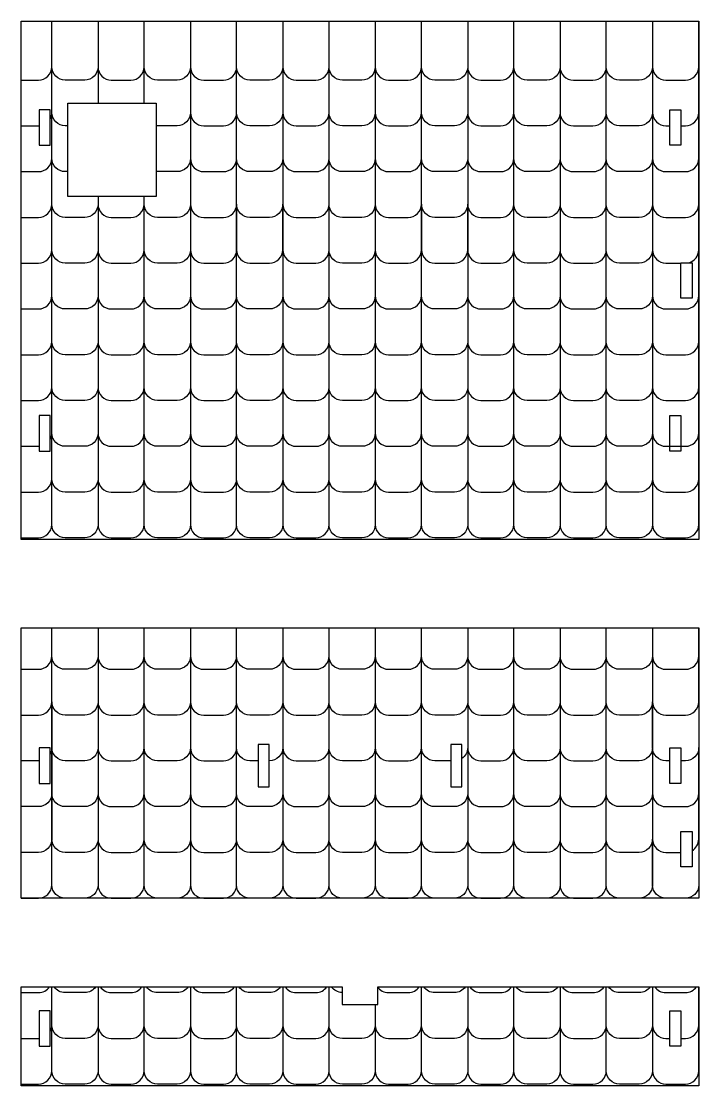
# Model space of a CAD drawing. Extents: x 18 to 211, y 1948 to 2111.
# Drawn here: x 180.62 to 211.22, y 2062.5 to 2110.62 of the extents above; entities that cross this region are included whole.
import ezdxf

# ---------------------------------------------------------------- set-up
doc = ezdxf.new("R2010")
doc.units = 0
doc.header["$MEASUREMENT"] = 0
doc.layers.add('LAYER1', color=18, linetype='CONTINUOUS')

msp = doc.modelspace()

# ---------------------------------------------------------------- linework, layer by layer
at = {"layer": 'LAYER1'}
for points in [[(180.619, 2107.966), (181.397, 2107.966, 0.414214), (181.997, 2108.566), (181.997, 2110.623)], [(184.084, 2110.623), (184.084, 2108.566, -0.414214), (183.484, 2107.966), (182.597, 2107.966, -0.414214), (181.997, 2108.566), (181.997, 2110.623)], [(184.084, 2110.623), (184.084, 2108.566, 0.414214), (184.684, 2107.966), (185.571, 2107.966, 0.414214), (186.171, 2108.566), (186.171, 2110.623)], [(188.259, 2110.623), (188.259, 2108.566, -0.414214), (187.659, 2107.966), (186.771, 2107.966, -0.414214), (186.171, 2108.566), (186.171, 2110.623)], [(188.259, 2110.623), (188.259, 2108.566, 0.414214), (188.859, 2107.966), (189.746, 2107.966, 0.414214), (190.346, 2108.566), (190.346, 2110.623)], [(192.433, 2110.623), (192.433, 2108.566, -0.414214), (191.833, 2107.966), (190.946, 2107.966, -0.414214), (190.346, 2108.566), (190.346, 2110.623)], [(192.433, 2110.623), (192.433, 2108.566, 0.414214), (193.033, 2107.966), (193.921, 2107.966, 0.414214), (194.521, 2108.566), (194.521, 2110.623)], [(196.608, 2110.623), (196.608, 2108.566, -0.414214), (196.008, 2107.966), (195.121, 2107.966, -0.414214), (194.521, 2108.566), (194.521, 2110.623)], [(196.608, 2110.623), (196.608, 2108.566, 0.414214), (197.208, 2107.966), (198.095, 2107.966, 0.414214), (198.695, 2108.566), (198.695, 2110.623)], [(200.783, 2110.623), (200.783, 2108.566, -0.414214), (200.183, 2107.966), (199.295, 2107.966, -0.414214), (198.695, 2108.566), (198.695, 2110.623)], [(200.783, 2110.623), (200.783, 2108.566, 0.414214), (201.383, 2107.966), (202.27, 2107.966, 0.414214), (202.87, 2108.566), (202.87, 2110.623)], [(204.957, 2110.623), (204.957, 2108.566, -0.414214), (204.357, 2107.966), (203.47, 2107.966, -0.414214), (202.87, 2108.566), (202.87, 2110.623)], [(204.957, 2110.623), (204.957, 2108.566, 0.414214), (205.557, 2107.966), (206.444, 2107.966, 0.414214), (207.044, 2108.566), (207.044, 2110.623)], [(209.132, 2110.623), (209.132, 2108.566, -0.414214), (208.532, 2107.966), (207.644, 2107.966, -0.414214), (207.044, 2108.566), (207.044, 2110.623)], [(209.132, 2110.623), (209.132, 2108.566, 0.414214), (209.732, 2107.966), (210.619, 2107.966, 0.414214), (211.219, 2108.566), (211.219, 2110.623)], [(181.919, 2106.2, 0.129526), (181.997, 2106.496), (181.997, 2108.566)], [(182.719, 2105.896), (182.597, 2105.896, -0.414214), (181.997, 2106.496), (181.997, 2108.566)], [(188.259, 2108.566), (188.259, 2106.496, -0.414214), (187.659, 2105.896), (186.771, 2105.896, -0.027222), (186.706, 2105.899)], [(188.259, 2108.566), (188.259, 2106.496, 0.414214), (188.859, 2105.896), (189.746, 2105.896, 0.414214), (190.346, 2106.496), (190.346, 2108.566)], [(192.433, 2108.566), (192.433, 2106.496, -0.414214), (191.833, 2105.896), (190.946, 2105.896, -0.414214), (190.346, 2106.496), (190.346, 2108.566)], [(192.433, 2108.566), (192.433, 2106.496, 0.414214), (193.033, 2105.896), (193.921, 2105.896, 0.414214), (194.521, 2106.496), (194.521, 2108.566)], [(196.608, 2108.566), (196.608, 2106.496, -0.414214), (196.008, 2105.896), (195.121, 2105.896, -0.414214), (194.521, 2106.496), (194.521, 2108.566)], [(196.608, 2108.566), (196.608, 2106.496, 0.414214), (197.208, 2105.896), (198.095, 2105.896, 0.414214), (198.695, 2106.496), (198.695, 2108.566)], [(200.783, 2108.566), (200.783, 2106.496, -0.414214), (200.183, 2105.896), (199.295, 2105.896, -0.414214), (198.695, 2106.496), (198.695, 2108.566)], [(200.783, 2108.566), (200.783, 2106.496, 0.414214), (201.383, 2105.896), (202.27, 2105.896, 0.414214), (202.87, 2106.496), (202.87, 2108.566)], [(204.957, 2108.566), (204.957, 2106.496, -0.414214), (204.357, 2105.896), (203.47, 2105.896, -0.414214), (202.87, 2106.496), (202.87, 2108.566)], [(204.957, 2108.566), (204.957, 2106.496, 0.414214), (205.557, 2105.896), (206.444, 2105.896, 0.414214), (207.044, 2106.496), (207.044, 2108.566)], [(209.132, 2108.566), (209.132, 2106.496, -0.414214), (208.532, 2105.896), (207.644, 2105.896, -0.414214), (207.044, 2106.496), (207.044, 2108.566)], [(209.132, 2108.566), (209.132, 2106.496, 0.414214), (209.732, 2105.896), (209.919, 2105.896)], [(210.419, 2105.896), (210.619, 2105.896, 0.414214), (211.219, 2106.496), (211.219, 2108.566)], [(180.619, 2103.826), (181.397, 2103.826, 0.414214), (181.997, 2104.426), (181.997, 2106.496)], [(182.719, 2103.826), (182.597, 2103.826, -0.414214), (181.997, 2104.426), (181.997, 2106.496)], [(188.259, 2106.496), (188.259, 2104.426, -0.414214), (187.659, 2103.826), (186.771, 2103.826, -0.027222), (186.706, 2103.829)], [(188.259, 2106.496), (188.259, 2104.426, 0.414214), (188.859, 2103.826), (189.746, 2103.826, 0.414214), (190.346, 2104.426), (190.346, 2106.496)], [(192.433, 2106.496), (192.433, 2104.426, -0.414214), (191.833, 2103.826), (190.946, 2103.826, -0.414214), (190.346, 2104.426), (190.346, 2106.496)], [(192.433, 2106.496), (192.433, 2104.426, 0.414214), (193.033, 2103.826), (193.921, 2103.826, 0.414214), (194.521, 2104.426), (194.521, 2106.496)], [(196.608, 2106.496), (196.608, 2104.426, -0.414214), (196.008, 2103.826), (195.121, 2103.826, -0.414214), (194.521, 2104.426), (194.521, 2106.496)], [(196.608, 2106.496), (196.608, 2104.426, 0.414214), (197.208, 2103.826), (198.095, 2103.826, 0.414214), (198.695, 2104.426), (198.695, 2106.496)], [(200.783, 2106.496), (200.783, 2104.426, -0.414214), (200.183, 2103.826), (199.295, 2103.826, -0.414214), (198.695, 2104.426), (198.695, 2106.496)], [(200.783, 2106.496), (200.783, 2104.426, 0.414214), (201.383, 2103.826), (202.27, 2103.826, 0.414214), (202.87, 2104.426), (202.87, 2106.496)], [(204.957, 2106.496), (204.957, 2104.426, -0.414214), (204.357, 2103.826), (203.47, 2103.826, -0.414214), (202.87, 2104.426), (202.87, 2106.496)], [(204.957, 2106.496), (204.957, 2104.426, 0.414214), (205.557, 2103.826), (206.444, 2103.826, 0.414214), (207.044, 2104.426), (207.044, 2106.496)], [(209.132, 2106.496), (209.132, 2104.426, -0.414214), (208.532, 2103.826), (207.644, 2103.826, -0.414214), (207.044, 2104.426), (207.044, 2106.496)], [(209.132, 2106.496), (209.132, 2104.426, 0.414214), (209.732, 2103.826), (210.619, 2103.826, 0.414214), (211.219, 2104.426), (211.219, 2106.496)], [(180.619, 2105.896), (181.397, 2105.896, 0.009213), (181.419, 2105.896)], [(180.619, 2101.756), (181.397, 2101.756, 0.414214), (181.997, 2102.356), (181.997, 2104.426)], [(184.084, 2102.706), (184.084, 2102.356, -0.414214), (183.484, 2101.756), (182.597, 2101.756, -0.414214), (181.997, 2102.356), (181.997, 2104.426)], [(188.259, 2104.426), (188.259, 2102.356, -0.414214), (187.659, 2101.756), (186.771, 2101.756, -0.414214), (186.171, 2102.356), (186.171, 2102.706)], [(188.259, 2104.426), (188.259, 2102.356, 0.414214), (188.859, 2101.756), (189.746, 2101.756, 0.414214), (190.346, 2102.356), (190.346, 2104.426)], [(192.433, 2104.426), (192.433, 2102.356, -0.414214), (191.833, 2101.756), (190.946, 2101.756, -0.414214), (190.346, 2102.356), (190.346, 2104.426)], [(192.433, 2104.426), (192.433, 2102.356, 0.414214), (193.033, 2101.756), (193.921, 2101.756, 0.414214), (194.521, 2102.356), (194.521, 2104.426)], [(196.608, 2104.426), (196.608, 2102.356, -0.414214), (196.008, 2101.756), (195.121, 2101.756, -0.414214), (194.521, 2102.356), (194.521, 2104.426)], [(196.608, 2104.426), (196.608, 2102.356, 0.414214), (197.208, 2101.756), (198.095, 2101.756, 0.414214), (198.695, 2102.356), (198.695, 2104.426)], [(200.783, 2104.426), (200.783, 2102.356, -0.414214), (200.183, 2101.756), (199.295, 2101.756, -0.414214), (198.695, 2102.356), (198.695, 2104.426)], [(200.783, 2104.426), (200.783, 2102.356, 0.414214), (201.383, 2101.756), (202.27, 2101.756, 0.414214), (202.87, 2102.356), (202.87, 2104.426)], [(204.957, 2104.426), (204.957, 2102.356, -0.414214), (204.357, 2101.756), (203.47, 2101.756, -0.414214), (202.87, 2102.356), (202.87, 2104.426)], [(204.957, 2104.426), (204.957, 2102.356, 0.414214), (205.557, 2101.756), (206.444, 2101.756, 0.414214), (207.044, 2102.356), (207.044, 2104.426)], [(209.132, 2104.426), (209.132, 2102.356, -0.414214), (208.532, 2101.756), (207.644, 2101.756, -0.414214), (207.044, 2102.356), (207.044, 2104.426)], [(209.132, 2104.426), (209.132, 2102.356, 0.414214), (209.732, 2101.756), (210.619, 2101.756, 0.414214), (211.219, 2102.356), (211.219, 2104.426)], [(184.084, 2102.706), (184.084, 2102.356, 0.414214), (184.684, 2101.756), (185.571, 2101.756, 0.414214), (186.171, 2102.356), (186.171, 2102.706)], [(180.619, 2099.686), (181.397, 2099.686, 0.414214), (181.997, 2100.286), (181.997, 2102.356)], [(184.084, 2102.356), (184.084, 2100.286, -0.414214), (183.484, 2099.686), (182.597, 2099.686, -0.414214), (181.997, 2100.286), (181.997, 2102.356)], [(184.084, 2102.356), (184.084, 2100.286, 0.414214), (184.684, 2099.686), (185.571, 2099.686, 0.414214), (186.171, 2100.286), (186.171, 2102.356)], [(188.259, 2102.356), (188.259, 2100.286, -0.414214), (187.659, 2099.686), (186.771, 2099.686, -0.414214), (186.171, 2100.286), (186.171, 2102.356)], [(188.259, 2102.356), (188.259, 2100.286, 0.414214), (188.859, 2099.686), (189.746, 2099.686, 0.414214), (190.346, 2100.286), (190.346, 2102.356)], [(190.346, 2102.356), (190.346, 2100.286, 0.414214), (190.946, 2099.686), (191.833, 2099.686, 0.414214), (192.433, 2100.286), (192.433, 2102.356)], [(192.433, 2102.356), (192.433, 2100.286, 0.414214), (193.033, 2099.686), (193.921, 2099.686, 0.414214), (194.521, 2100.286), (194.521, 2102.356)], [(196.608, 2102.356), (196.608, 2100.286, -0.414214), (196.008, 2099.686), (195.121, 2099.686, -0.414214), (194.521, 2100.286), (194.521, 2102.356)], [(196.608, 2102.356), (196.608, 2100.286, 0.414214), (197.208, 2099.686), (198.095, 2099.686, 0.414214), (198.695, 2100.286), (198.695, 2102.356)], [(198.695, 2102.356), (198.695, 2100.286, 0.414214), (199.295, 2099.686), (200.183, 2099.686, 0.414214), (200.783, 2100.286), (200.783, 2102.356)], [(200.783, 2102.356), (200.783, 2100.286, 0.414214), (201.383, 2099.686), (202.27, 2099.686, 0.414214), (202.87, 2100.286), (202.87, 2102.356)], [(204.957, 2102.356), (204.957, 2100.286, -0.414214), (204.357, 2099.686), (203.47, 2099.686, -0.414214), (202.87, 2100.286), (202.87, 2102.356)], [(204.957, 2102.356), (204.957, 2100.286, 0.414214), (205.557, 2099.686), (206.444, 2099.686, 0.414214), (207.044, 2100.286), (207.044, 2102.356)], [(209.132, 2102.356), (209.132, 2100.286, -0.414214), (208.532, 2099.686), (207.644, 2099.686, -0.414214), (207.044, 2100.286), (207.044, 2102.356)], [(209.132, 2102.356), (209.132, 2100.286, 0.414214), (209.732, 2099.686), (210.419, 2099.686)], [(210.783, 2099.709, 0.335351), (211.219, 2100.286), (211.219, 2102.356)], [(180.619, 2097.616), (181.397, 2097.616, 0.414214), (181.997, 2098.216), (181.997, 2100.286)], [(184.084, 2100.286), (184.084, 2098.216, -0.414214), (183.484, 2097.616), (182.597, 2097.616, -0.414214), (181.997, 2098.216), (181.997, 2100.286)], [(184.084, 2100.286), (184.084, 2098.216, 0.414214), (184.684, 2097.616), (185.571, 2097.616, 0.414214), (186.171, 2098.216), (186.171, 2100.286)], [(188.259, 2100.286), (188.259, 2098.216, -0.414214), (187.659, 2097.616), (186.771, 2097.616, -0.414214), (186.171, 2098.216), (186.171, 2100.286)], [(188.259, 2100.286), (188.259, 2098.216, 0.414214), (188.859, 2097.616), (189.746, 2097.616, 0.414214), (190.346, 2098.216), (190.346, 2100.286)], [(192.433, 2100.286), (192.433, 2098.216, -0.414214), (191.833, 2097.616), (190.946, 2097.616, -0.414214), (190.346, 2098.216), (190.346, 2100.286)], [(192.433, 2100.286), (192.433, 2098.216, 0.414214), (193.033, 2097.616), (193.921, 2097.616, 0.414214), (194.521, 2098.216), (194.521, 2100.286)], [(196.608, 2100.286), (196.608, 2098.216, -0.414214), (196.008, 2097.616), (195.121, 2097.616, -0.414214), (194.521, 2098.216), (194.521, 2100.286)], [(196.608, 2100.286), (196.608, 2098.216, 0.414214), (197.208, 2097.616), (198.095, 2097.616, 0.414214), (198.695, 2098.216), (198.695, 2100.286)], [(200.783, 2100.286), (200.783, 2098.216, -0.414214), (200.183, 2097.616), (199.295, 2097.616, -0.414214), (198.695, 2098.216), (198.695, 2100.286)], [(200.783, 2100.286), (200.783, 2098.216, 0.414214), (201.383, 2097.616), (202.27, 2097.616, 0.414214), (202.87, 2098.216), (202.87, 2100.286)], [(204.957, 2100.286), (204.957, 2098.216, -0.414214), (204.357, 2097.616), (203.47, 2097.616, -0.414214), (202.87, 2098.216), (202.87, 2100.286)], [(204.957, 2100.286), (204.957, 2098.216, 0.414214), (205.557, 2097.616), (206.444, 2097.616, 0.414214), (207.044, 2098.216), (207.044, 2100.286)], [(209.132, 2100.286), (209.132, 2098.216, -0.414214), (208.532, 2097.616), (207.644, 2097.616, -0.414214), (207.044, 2098.216), (207.044, 2100.286)], [(209.132, 2100.286), (209.132, 2098.216, 0.414214), (209.732, 2097.616), (210.619, 2097.616, 0.414214), (211.219, 2098.216), (211.219, 2100.286)], [(180.619, 2095.546), (181.397, 2095.546, 0.414214), (181.997, 2096.146), (181.997, 2098.216)], [(184.084, 2098.216), (184.084, 2096.146, -0.414214), (183.484, 2095.546), (182.597, 2095.546, -0.414214), (181.997, 2096.146), (181.997, 2098.216)], [(184.084, 2098.216), (184.084, 2096.146, 0.414214), (184.684, 2095.546), (185.571, 2095.546, 0.414214), (186.171, 2096.146), (186.171, 2098.216)], [(188.259, 2098.216), (188.259, 2096.146, -0.414214), (187.659, 2095.546), (186.771, 2095.546, -0.414214), (186.171, 2096.146), (186.171, 2098.216)], [(188.259, 2098.216), (188.259, 2096.146, 0.414214), (188.859, 2095.546), (189.746, 2095.546, 0.414214), (190.346, 2096.146), (190.346, 2098.216)], [(192.433, 2098.216), (192.433, 2096.146, -0.414214), (191.833, 2095.546), (190.946, 2095.546, -0.414214), (190.346, 2096.146), (190.346, 2098.216)], [(192.433, 2098.216), (192.433, 2096.146, 0.414214), (193.033, 2095.546), (193.921, 2095.546, 0.414214), (194.521, 2096.146), (194.521, 2098.216)], [(196.608, 2098.216), (196.608, 2096.146, -0.414214), (196.008, 2095.546), (195.121, 2095.546, -0.414214), (194.521, 2096.146), (194.521, 2098.216)], [(196.608, 2098.216), (196.608, 2096.146, 0.414214), (197.208, 2095.546), (198.095, 2095.546, 0.414214), (198.695, 2096.146), (198.695, 2098.216)], [(200.783, 2098.216), (200.783, 2096.146, -0.414214), (200.183, 2095.546), (199.295, 2095.546, -0.414214), (198.695, 2096.146), (198.695, 2098.216)], [(200.783, 2098.216), (200.783, 2096.146, 0.414214), (201.383, 2095.546), (202.27, 2095.546, 0.414214), (202.87, 2096.146), (202.87, 2098.216)], [(204.957, 2098.216), (204.957, 2096.146, -0.414214), (204.357, 2095.546), (203.47, 2095.546, -0.414214), (202.87, 2096.146), (202.87, 2098.216)], [(204.957, 2098.216), (204.957, 2096.146, 0.414214), (205.557, 2095.546), (206.444, 2095.546, 0.414214), (207.044, 2096.146), (207.044, 2098.216)], [(209.132, 2098.216), (209.132, 2096.146, -0.414214), (208.532, 2095.546), (207.644, 2095.546, -0.414214), (207.044, 2096.146), (207.044, 2098.216)], [(209.132, 2098.216), (209.132, 2096.146, 0.414214), (209.732, 2095.546), (210.619, 2095.546, 0.414214), (211.219, 2096.146), (211.219, 2098.216)], [(180.619, 2093.476), (181.397, 2093.476, 0.414214), (181.997, 2094.076), (181.997, 2096.146)], [(184.084, 2096.146), (184.084, 2094.076, -0.414214), (183.484, 2093.476), (182.597, 2093.476, -0.414214), (181.997, 2094.076), (181.997, 2096.146)], [(184.084, 2096.146), (184.084, 2094.076, 0.414214), (184.684, 2093.476), (185.571, 2093.476, 0.414214), (186.171, 2094.076), (186.171, 2096.146)], [(188.259, 2096.146), (188.259, 2094.076, -0.414214), (187.659, 2093.476), (186.771, 2093.476, -0.414214), (186.171, 2094.076), (186.171, 2096.146)], [(188.259, 2096.146), (188.259, 2094.076, 0.414214), (188.859, 2093.476), (189.746, 2093.476, 0.414214), (190.346, 2094.076), (190.346, 2096.146)], [(192.433, 2096.146), (192.433, 2094.076, -0.414214), (191.833, 2093.476), (190.946, 2093.476, -0.414214), (190.346, 2094.076), (190.346, 2096.146)], [(192.433, 2096.146), (192.433, 2094.076, 0.414214), (193.033, 2093.476), (193.921, 2093.476, 0.414214), (194.521, 2094.076), (194.521, 2096.146)], [(196.608, 2096.146), (196.608, 2094.076, -0.414214), (196.008, 2093.476), (195.121, 2093.476, -0.414214), (194.521, 2094.076), (194.521, 2096.146)], [(196.608, 2096.146), (196.608, 2094.076, 0.414214), (197.208, 2093.476), (198.095, 2093.476, 0.414214), (198.695, 2094.076), (198.695, 2096.146)], [(200.783, 2096.146), (200.783, 2094.076, -0.414214), (200.183, 2093.476), (199.295, 2093.476, -0.414214), (198.695, 2094.076), (198.695, 2096.146)], [(200.783, 2096.146), (200.783, 2094.076, 0.414214), (201.383, 2093.476), (202.27, 2093.476, 0.414214), (202.87, 2094.076), (202.87, 2096.146)], [(204.957, 2096.146), (204.957, 2094.076, -0.414214), (204.357, 2093.476), (203.47, 2093.476, -0.414214), (202.87, 2094.076), (202.87, 2096.146)], [(204.957, 2096.146), (204.957, 2094.076, 0.414214), (205.557, 2093.476), (206.444, 2093.476, 0.414214), (207.044, 2094.076), (207.044, 2096.146)], [(209.132, 2096.146), (209.132, 2094.076, -0.414214), (208.532, 2093.476), (207.644, 2093.476, -0.414214), (207.044, 2094.076), (207.044, 2096.146)], [(209.132, 2096.146), (209.132, 2094.076, 0.414214), (209.732, 2093.476), (210.619, 2093.476, 0.414214), (211.219, 2094.076), (211.219, 2096.146)], [(181.919, 2091.71, 0.129526), (181.997, 2092.006), (181.997, 2094.076)], [(184.084, 2094.076), (184.084, 2092.006, -0.414214), (183.484, 2091.406), (182.597, 2091.406, -0.414214), (181.997, 2092.006), (181.997, 2094.076)], [(184.084, 2094.076), (184.084, 2092.006, 0.414214), (184.684, 2091.406), (185.571, 2091.406, 0.414214), (186.171, 2092.006), (186.171, 2094.076)], [(188.259, 2094.076), (188.259, 2092.006, -0.414214), (187.659, 2091.406), (186.771, 2091.406, -0.414214), (186.171, 2092.006), (186.171, 2094.076)], [(188.259, 2094.076), (188.259, 2092.006, 0.414214), (188.859, 2091.406), (189.746, 2091.406, 0.414214), (190.346, 2092.006), (190.346, 2094.076)], [(192.433, 2094.076), (192.433, 2092.006, -0.414214), (191.833, 2091.406), (190.946, 2091.406, -0.414214), (190.346, 2092.006), (190.346, 2094.076)], [(192.433, 2094.076), (192.433, 2092.006, 0.414214), (193.033, 2091.406), (193.921, 2091.406, 0.414214), (194.521, 2092.006), (194.521, 2094.076)], [(196.608, 2094.076), (196.608, 2092.006, -0.414214), (196.008, 2091.406), (195.121, 2091.406, -0.414214), (194.521, 2092.006), (194.521, 2094.076)], [(196.608, 2094.076), (196.608, 2092.006, 0.414214), (197.208, 2091.406), (198.095, 2091.406, 0.414214), (198.695, 2092.006), (198.695, 2094.076)], [(200.783, 2094.076), (200.783, 2092.006, -0.414214), (200.183, 2091.406), (199.295, 2091.406, -0.414214), (198.695, 2092.006), (198.695, 2094.076)], [(200.783, 2094.076), (200.783, 2092.006, 0.414214), (201.383, 2091.406), (202.27, 2091.406, 0.414214), (202.87, 2092.006), (202.87, 2094.076)], [(204.957, 2094.076), (204.957, 2092.006, -0.414214), (204.357, 2091.406), (203.47, 2091.406, -0.414214), (202.87, 2092.006), (202.87, 2094.076)], [(204.957, 2094.076), (204.957, 2092.006, 0.414214), (205.557, 2091.406), (206.444, 2091.406, 0.414214), (207.044, 2092.006), (207.044, 2094.076)], [(209.132, 2094.076), (209.132, 2092.006, -0.414214), (208.532, 2091.406), (207.644, 2091.406, -0.414214), (207.044, 2092.006), (207.044, 2094.076)], [(209.132, 2094.076), (209.132, 2092.006, 0.414214), (209.732, 2091.406), (210.619, 2091.406, 0.414214), (211.219, 2092.006), (211.219, 2094.076)], [(180.619, 2089.336), (181.397, 2089.336, 0.414214), (181.997, 2089.936), (181.997, 2092.006)], [(184.084, 2092.006), (184.084, 2089.936, -0.414214), (183.484, 2089.336), (182.597, 2089.336, -0.414214), (181.997, 2089.936), (181.997, 2092.006)], [(184.084, 2092.006), (184.084, 2089.936, 0.414214), (184.684, 2089.336), (185.571, 2089.336, 0.414214), (186.171, 2089.936), (186.171, 2092.006)], [(188.259, 2092.006), (188.259, 2089.936, -0.414214), (187.659, 2089.336), (186.771, 2089.336, -0.414214), (186.171, 2089.936), (186.171, 2092.006)], [(188.259, 2092.006), (188.259, 2089.936, 0.414214), (188.859, 2089.336), (189.746, 2089.336, 0.414214), (190.346, 2089.936), (190.346, 2092.006)], [(192.433, 2092.006), (192.433, 2089.936, -0.414214), (191.833, 2089.336), (190.946, 2089.336, -0.414214), (190.346, 2089.936), (190.346, 2092.006)], [(192.433, 2092.006), (192.433, 2089.936, 0.414214), (193.033, 2089.336), (193.921, 2089.336, 0.414214), (194.521, 2089.936), (194.521, 2092.006)], [(196.608, 2092.006), (196.608, 2089.936, -0.414214), (196.008, 2089.336), (195.121, 2089.336, -0.414214), (194.521, 2089.936), (194.521, 2092.006)], [(196.608, 2092.006), (196.608, 2089.936, 0.414214), (197.208, 2089.336), (198.095, 2089.336, 0.414214), (198.695, 2089.936), (198.695, 2092.006)], [(200.783, 2092.006), (200.783, 2089.936, -0.414214), (200.183, 2089.336), (199.295, 2089.336, -0.414214), (198.695, 2089.936), (198.695, 2092.006)], [(200.783, 2092.006), (200.783, 2089.936, 0.414214), (201.383, 2089.336), (202.27, 2089.336, 0.414214), (202.87, 2089.936), (202.87, 2092.006)], [(204.957, 2092.006), (204.957, 2089.936, -0.414214), (204.357, 2089.336), (203.47, 2089.336, -0.414214), (202.87, 2089.936), (202.87, 2092.006)], [(204.957, 2092.006), (204.957, 2089.936, 0.414214), (205.557, 2089.336), (206.444, 2089.336, 0.414214), (207.044, 2089.936), (207.044, 2092.006)], [(209.132, 2092.006), (209.132, 2089.936, -0.414214), (208.532, 2089.336), (207.644, 2089.336, -0.414214), (207.044, 2089.936), (207.044, 2092.006)], [(209.132, 2092.006), (209.132, 2089.936, 0.414214), (209.732, 2089.336), (210.619, 2089.336, 0.414214), (211.219, 2089.936), (211.219, 2092.006)], [(180.619, 2091.406), (181.397, 2091.406, 0.009213), (181.419, 2091.406)], [(180.619, 2087.266), (181.397, 2087.266, 0.414214), (181.997, 2087.866), (181.997, 2089.936)], [(184.084, 2089.936), (184.084, 2087.866, -0.414214), (183.484, 2087.266), (182.597, 2087.266, -0.414214), (181.997, 2087.866), (181.997, 2089.936)], [(184.084, 2089.936), (184.084, 2087.866, 0.414214), (184.684, 2087.266), (185.571, 2087.266, 0.414214), (186.171, 2087.866), (186.171, 2089.936)], [(188.259, 2089.936), (188.259, 2087.866, -0.414214), (187.659, 2087.266), (186.771, 2087.266, -0.414214), (186.171, 2087.866), (186.171, 2089.936)], [(188.259, 2089.936), (188.259, 2087.866, 0.414214), (188.859, 2087.266), (189.746, 2087.266, 0.414214), (190.346, 2087.866), (190.346, 2089.936)], [(192.433, 2089.936), (192.433, 2087.866, -0.414214), (191.833, 2087.266), (190.946, 2087.266, -0.414214), (190.346, 2087.866), (190.346, 2089.936)], [(192.433, 2089.936), (192.433, 2087.866, 0.414214), (193.033, 2087.266), (193.921, 2087.266, 0.414214), (194.521, 2087.866), (194.521, 2089.936)], [(196.608, 2089.936), (196.608, 2087.866, -0.414214), (196.008, 2087.266), (195.121, 2087.266, -0.414214), (194.521, 2087.866), (194.521, 2089.936)], [(196.608, 2089.936), (196.608, 2087.866, 0.414214), (197.208, 2087.266), (198.095, 2087.266, 0.414214), (198.695, 2087.866), (198.695, 2089.936)], [(200.783, 2089.936), (200.783, 2087.866, -0.414214), (200.183, 2087.266), (199.295, 2087.266, -0.414214), (198.695, 2087.866), (198.695, 2089.936)], [(200.783, 2089.936), (200.783, 2087.866, 0.414214), (201.383, 2087.266), (202.27, 2087.266, 0.414214), (202.87, 2087.866), (202.87, 2089.936)], [(204.957, 2089.936), (204.957, 2087.866, -0.414214), (204.357, 2087.266), (203.47, 2087.266, -0.414214), (202.87, 2087.866), (202.87, 2089.936)], [(204.957, 2089.936), (204.957, 2087.866, 0.414214), (205.557, 2087.266), (206.444, 2087.266, 0.414214), (207.044, 2087.866), (207.044, 2089.936)], [(209.132, 2089.936), (209.132, 2087.866, -0.414214), (208.532, 2087.266), (207.644, 2087.266, -0.414214), (207.044, 2087.866), (207.044, 2089.936)], [(209.132, 2089.936), (209.132, 2087.866, 0.414214), (209.732, 2087.266), (210.619, 2087.266, 0.414214), (211.219, 2087.866), (211.219, 2089.936)], [(180.619, 2081.324), (181.397, 2081.324, 0.414214), (181.997, 2081.924), (181.997, 2083.194)], [(184.084, 2083.194), (184.084, 2081.924, -0.414214), (183.484, 2081.324), (182.597, 2081.324, -0.414214), (181.997, 2081.924), (181.997, 2083.194)], [(184.084, 2083.194), (184.084, 2081.924, 0.414214), (184.684, 2081.324), (185.571, 2081.324, 0.414214), (186.171, 2081.924), (186.171, 2083.194)], [(188.259, 2083.194), (188.259, 2081.924, -0.414214), (187.659, 2081.324), (186.771, 2081.324, -0.414214), (186.171, 2081.924), (186.171, 2083.194)], [(188.259, 2083.194), (188.259, 2081.924, 0.414214), (188.859, 2081.324), (189.746, 2081.324, 0.414214), (190.346, 2081.924), (190.346, 2083.194)], [(192.433, 2083.194), (192.433, 2081.924, -0.414214), (191.833, 2081.324), (190.946, 2081.324, -0.414214), (190.346, 2081.924), (190.346, 2083.194)], [(192.433, 2083.194), (192.433, 2081.924, 0.414214), (193.033, 2081.324), (193.921, 2081.324, 0.414214), (194.521, 2081.924), (194.521, 2083.194)], [(196.608, 2083.194), (196.608, 2081.924, -0.414214), (196.008, 2081.324), (195.121, 2081.324, -0.414214), (194.521, 2081.924), (194.521, 2083.194)], [(196.608, 2083.194), (196.608, 2081.924, 0.414214), (197.208, 2081.324), (198.095, 2081.324, 0.414214), (198.695, 2081.924), (198.695, 2083.194)], [(200.783, 2083.194), (200.783, 2081.924, -0.414214), (200.183, 2081.324), (199.295, 2081.324, -0.414214), (198.695, 2081.924), (198.695, 2083.194)], [(200.783, 2083.194), (200.783, 2081.924, 0.414214), (201.383, 2081.324), (202.27, 2081.324, 0.414214), (202.87, 2081.924), (202.87, 2083.194)], [(204.957, 2083.194), (204.957, 2081.924, -0.414214), (204.357, 2081.324), (203.47, 2081.324, -0.414214), (202.87, 2081.924), (202.87, 2083.194)], [(204.957, 2083.194), (204.957, 2081.924, 0.414214), (205.557, 2081.324), (206.444, 2081.324, 0.414214), (207.044, 2081.924), (207.044, 2083.194)], [(209.132, 2083.194), (209.132, 2081.924, -0.414214), (208.532, 2081.324), (207.644, 2081.324, -0.414214), (207.044, 2081.924), (207.044, 2083.194)], [(209.132, 2083.194), (209.132, 2081.924, 0.414214), (209.732, 2081.324), (210.619, 2081.324, 0.414214), (211.219, 2081.924), (211.219, 2083.194)], [(180.619, 2079.254), (181.397, 2079.254, 0.414214), (181.997, 2079.854), (181.997, 2081.911)], [(184.084, 2081.911), (184.084, 2079.854, -0.414214), (183.484, 2079.254), (182.597, 2079.254, -0.414214), (181.997, 2079.854), (181.997, 2081.911)], [(184.084, 2081.911), (184.084, 2079.854, 0.414214), (184.684, 2079.254), (185.571, 2079.254, 0.414214), (186.171, 2079.854), (186.171, 2081.911)], [(188.259, 2081.911), (188.259, 2079.854, -0.414214), (187.659, 2079.254), (186.771, 2079.254, -0.414214), (186.171, 2079.854), (186.171, 2081.911)], [(188.259, 2081.911), (188.259, 2079.854, 0.414214), (188.859, 2079.254), (189.746, 2079.254, 0.414214), (190.346, 2079.854), (190.346, 2081.911)], [(192.433, 2081.911), (192.433, 2079.854, -0.414214), (191.833, 2079.254), (190.946, 2079.254, -0.414214), (190.346, 2079.854), (190.346, 2081.911)], [(192.433, 2081.911), (192.433, 2079.854, 0.414214), (193.033, 2079.254), (193.921, 2079.254, 0.414214), (194.521, 2079.854), (194.521, 2081.911)], [(196.608, 2081.911), (196.608, 2079.854, -0.414214), (196.008, 2079.254), (195.121, 2079.254, -0.414214), (194.521, 2079.854), (194.521, 2081.911)], [(196.608, 2081.911), (196.608, 2079.854, 0.414214), (197.208, 2079.254), (198.095, 2079.254, 0.414214), (198.695, 2079.854), (198.695, 2081.911)], [(200.783, 2081.911), (200.783, 2079.854, -0.414214), (200.183, 2079.254), (199.295, 2079.254, -0.414214), (198.695, 2079.854), (198.695, 2081.911)], [(200.783, 2081.911), (200.783, 2079.854, 0.414214), (201.383, 2079.254), (202.27, 2079.254, 0.414214), (202.87, 2079.854), (202.87, 2081.911)], [(204.957, 2081.911), (204.957, 2079.854, -0.414214), (204.357, 2079.254), (203.47, 2079.254, -0.414214), (202.87, 2079.854), (202.87, 2081.911)], [(204.957, 2081.911), (204.957, 2079.854, 0.414214), (205.557, 2079.254), (206.444, 2079.254, 0.414214), (207.044, 2079.854), (207.044, 2081.911)], [(209.132, 2081.911), (209.132, 2079.854, -0.414214), (208.532, 2079.254), (207.644, 2079.254, -0.414214), (207.044, 2079.854), (207.044, 2081.911)], [(209.132, 2081.911), (209.132, 2079.854, 0.414214), (209.732, 2079.254), (210.619, 2079.254, 0.414214), (211.219, 2079.854), (211.219, 2081.911)], [(181.997, 2079.854), (181.997, 2077.784, -0.129526), (181.919, 2077.488)], [(184.084, 2079.854), (184.084, 2077.784, -0.414214), (183.484, 2077.184), (182.597, 2077.184, -0.414214), (181.997, 2077.784), (181.997, 2079.854)], [(184.084, 2079.854), (184.084, 2077.784, 0.414214), (184.684, 2077.184), (185.571, 2077.184, 0.414214), (186.171, 2077.784), (186.171, 2079.854)], [(188.259, 2079.854), (188.259, 2077.784, -0.414214), (187.659, 2077.184), (186.771, 2077.184, -0.414214), (186.171, 2077.784), (186.171, 2079.854)], [(188.259, 2079.854), (188.259, 2077.784, 0.414214), (188.859, 2077.184), (189.746, 2077.184, 0.414214), (190.346, 2077.784), (190.346, 2079.854)], [(191.319, 2077.184), (190.946, 2077.184, -0.414214), (190.346, 2077.784), (190.346, 2079.854)], [(192.433, 2079.854), (192.433, 2077.784, -0.414214), (191.833, 2077.184), (191.819, 2077.184)], [(192.433, 2079.854), (192.433, 2077.784, 0.414214), (193.033, 2077.184), (193.921, 2077.184, 0.414214), (194.521, 2077.784), (194.521, 2079.854)], [(196.608, 2079.854), (196.608, 2077.784, -0.414214), (196.008, 2077.184), (195.121, 2077.184, -0.414214), (194.521, 2077.784), (194.521, 2079.854)], [(196.608, 2079.854), (196.608, 2077.784, 0.414214), (197.208, 2077.184), (198.095, 2077.184, 0.414214), (198.695, 2077.784), (198.695, 2079.854)], [(200.019, 2077.184), (199.295, 2077.184, -0.414214), (198.695, 2077.784), (198.695, 2079.854)], [(200.783, 2079.854), (200.783, 2077.784, -0.24882), (200.519, 2077.287)], [(200.783, 2079.854), (200.783, 2077.784, 0.414214), (201.383, 2077.184), (202.27, 2077.184, 0.414214), (202.87, 2077.784), (202.87, 2079.854)], [(204.957, 2079.854), (204.957, 2077.784, -0.414214), (204.357, 2077.184), (203.47, 2077.184, -0.414214), (202.87, 2077.784), (202.87, 2079.854)], [(204.957, 2079.854), (204.957, 2077.784, 0.414214), (205.557, 2077.184), (206.444, 2077.184, 0.414214), (207.044, 2077.784), (207.044, 2079.854)], [(209.132, 2079.854), (209.132, 2077.784, -0.414214), (208.532, 2077.184), (207.644, 2077.184, -0.414214), (207.044, 2077.784), (207.044, 2079.854)], [(209.919, 2077.184), (209.732, 2077.184, -0.414214), (209.132, 2077.784), (209.132, 2079.854)], [(211.219, 2079.854), (211.219, 2077.784, -0.414214), (210.619, 2077.184), (210.419, 2077.184)], [(181.997, 2077.784), (181.997, 2075.714, -0.414214), (181.397, 2075.114), (180.619, 2075.114)], [(184.084, 2077.784), (184.084, 2075.714, -0.414214), (183.484, 2075.114), (182.597, 2075.114, -0.414214), (181.997, 2075.714), (181.997, 2077.784)], [(184.084, 2077.784), (184.084, 2075.714, 0.414214), (184.684, 2075.114), (185.571, 2075.114, 0.414214), (186.171, 2075.714), (186.171, 2077.784)], [(188.259, 2077.784), (188.259, 2075.714, -0.414214), (187.659, 2075.114), (186.771, 2075.114, -0.414214), (186.171, 2075.714), (186.171, 2077.784)], [(188.259, 2077.784), (188.259, 2075.714, 0.414214), (188.859, 2075.114), (189.746, 2075.114, 0.414214), (190.346, 2075.714), (190.346, 2077.784)], [(192.433, 2077.784), (192.433, 2075.714, -0.414214), (191.833, 2075.114), (190.946, 2075.114, -0.414214), (190.346, 2075.714), (190.346, 2077.784)], [(192.433, 2077.784), (192.433, 2075.714, 0.414214), (193.033, 2075.114), (193.921, 2075.114, 0.414214), (194.521, 2075.714), (194.521, 2077.784)], [(196.608, 2077.784), (196.608, 2075.714, -0.414214), (196.008, 2075.114), (195.121, 2075.114, -0.414214), (194.521, 2075.714), (194.521, 2077.784)], [(196.608, 2077.784), (196.608, 2075.714, 0.414214), (197.208, 2075.114), (198.095, 2075.114, 0.414214), (198.695, 2075.714), (198.695, 2077.784)], [(200.783, 2077.784), (200.783, 2075.714, -0.414214), (200.183, 2075.114), (199.295, 2075.114, -0.414214), (198.695, 2075.714), (198.695, 2077.784)], [(200.783, 2077.784), (200.783, 2075.714, 0.414214), (201.383, 2075.114), (202.27, 2075.114, 0.414214), (202.87, 2075.714), (202.87, 2077.784)], [(204.957, 2077.784), (204.957, 2075.714, -0.414214), (204.357, 2075.114), (203.47, 2075.114, -0.414214), (202.87, 2075.714), (202.87, 2077.784)], [(204.957, 2077.784), (204.957, 2075.714, 0.414214), (205.557, 2075.114), (206.444, 2075.114, 0.414214), (207.044, 2075.714), (207.044, 2077.784)], [(209.132, 2077.784), (209.132, 2075.714, -0.414214), (208.532, 2075.114), (207.644, 2075.114, -0.414214), (207.044, 2075.714), (207.044, 2077.784)], [(209.132, 2077.784), (209.132, 2075.714, 0.414214), (209.732, 2075.114), (210.619, 2075.114, 0.414214), (211.219, 2075.714), (211.219, 2077.784)], [(181.419, 2077.184, -0.009213), (181.397, 2077.184), (180.619, 2077.184)], [(181.997, 2075.714), (181.997, 2073.644, -0.414214), (181.397, 2073.044), (180.619, 2073.044)], [(184.084, 2075.714), (184.084, 2073.644, -0.414214), (183.484, 2073.044), (182.597, 2073.044, -0.414214), (181.997, 2073.644), (181.997, 2075.714)], [(184.084, 2075.714), (184.084, 2073.644, 0.414214), (184.684, 2073.044), (185.571, 2073.044, 0.414214), (186.171, 2073.644), (186.171, 2075.714)], [(188.259, 2075.714), (188.259, 2073.644, -0.414214), (187.659, 2073.044), (186.771, 2073.044, -0.414214), (186.171, 2073.644), (186.171, 2075.714)], [(188.259, 2075.714), (188.259, 2073.644, 0.414214), (188.859, 2073.044), (189.746, 2073.044, 0.414214), (190.346, 2073.644), (190.346, 2075.714)], [(192.433, 2075.714), (192.433, 2073.644, -0.414214), (191.833, 2073.044), (190.946, 2073.044, -0.414214), (190.346, 2073.644), (190.346, 2075.714)], [(192.433, 2075.714), (192.433, 2073.644, 0.414214), (193.033, 2073.044), (193.921, 2073.044, 0.414214), (194.521, 2073.644), (194.521, 2075.714)], [(196.608, 2075.714), (196.608, 2073.644, -0.414214), (196.008, 2073.044), (195.121, 2073.044, -0.414214), (194.521, 2073.644), (194.521, 2075.714)], [(196.608, 2075.714), (196.608, 2073.644, 0.414214), (197.208, 2073.044), (198.095, 2073.044, 0.414214), (198.695, 2073.644), (198.695, 2075.714)], [(200.783, 2075.714), (200.783, 2073.644, -0.414214), (200.183, 2073.044), (199.295, 2073.044, -0.414214), (198.695, 2073.644), (198.695, 2075.714)], [(200.783, 2075.714), (200.783, 2073.644, 0.414214), (201.383, 2073.044), (202.27, 2073.044, 0.414214), (202.87, 2073.644), (202.87, 2075.714)], [(204.957, 2075.714), (204.957, 2073.644, -0.414214), (204.357, 2073.044), (203.47, 2073.044, -0.414214), (202.87, 2073.644), (202.87, 2075.714)], [(204.957, 2075.714), (204.957, 2073.644, 0.414214), (205.557, 2073.044), (206.444, 2073.044, 0.414214), (207.044, 2073.644), (207.044, 2075.714)], [(209.132, 2075.714), (209.132, 2073.644, -0.414214), (208.532, 2073.044), (207.644, 2073.044, -0.414214), (207.044, 2073.644), (207.044, 2075.714)], [(209.132, 2075.714), (209.132, 2073.644, 0.414214), (209.732, 2073.044), (210.419, 2073.044)], [(210.919, 2073.124, 0.267949), (211.219, 2073.644), (211.219, 2075.714)], [(180.619, 2070.974), (181.397, 2070.974, 0.414214), (181.997, 2071.574), (181.997, 2073.644)], [(184.084, 2073.644), (184.084, 2071.574, -0.414214), (183.484, 2070.974), (182.597, 2070.974, -0.414214), (181.997, 2071.574), (181.997, 2073.644)], [(184.084, 2073.644), (184.084, 2071.574, 0.414214), (184.684, 2070.974), (185.571, 2070.974, 0.414214), (186.171, 2071.574), (186.171, 2073.644)], [(188.259, 2073.644), (188.259, 2071.574, -0.414214), (187.659, 2070.974), (186.771, 2070.974, -0.414214), (186.171, 2071.574), (186.171, 2073.644)], [(188.259, 2073.644), (188.259, 2071.574, 0.414214), (188.859, 2070.974), (189.746, 2070.974, 0.414214), (190.346, 2071.574), (190.346, 2073.644)], [(192.433, 2073.644), (192.433, 2071.574, -0.414214), (191.833, 2070.974), (190.946, 2070.974, -0.414214), (190.346, 2071.574), (190.346, 2073.644)], [(192.433, 2073.644), (192.433, 2071.574, 0.414214), (193.033, 2070.974), (193.921, 2070.974, 0.414214), (194.521, 2071.574), (194.521, 2073.644)], [(196.608, 2073.644), (196.608, 2071.574, -0.414214), (196.008, 2070.974), (195.121, 2070.974, -0.414214), (194.521, 2071.574), (194.521, 2073.644)], [(196.608, 2073.644), (196.608, 2071.574, 0.414214), (197.208, 2070.974), (198.095, 2070.974, 0.414214), (198.695, 2071.574), (198.695, 2073.644)], [(200.783, 2073.644), (200.783, 2071.574, -0.414214), (200.183, 2070.974), (199.295, 2070.974, -0.414214), (198.695, 2071.574), (198.695, 2073.644)], [(200.783, 2073.644), (200.783, 2071.574, 0.414214), (201.383, 2070.974), (202.27, 2070.974, 0.414214), (202.87, 2071.574), (202.87, 2073.644)], [(204.957, 2073.644), (204.957, 2071.574, -0.414214), (204.357, 2070.974), (203.47, 2070.974, -0.414214), (202.87, 2071.574), (202.87, 2073.644)], [(204.957, 2073.644), (204.957, 2071.574, 0.414214), (205.557, 2070.974), (206.444, 2070.974, 0.414214), (207.044, 2071.574), (207.044, 2073.644)], [(209.132, 2073.644), (209.132, 2071.574, -0.414214), (208.532, 2070.974), (207.644, 2070.974, -0.414214), (207.044, 2071.574), (207.044, 2073.644)], [(211.219, 2073.644), (211.219, 2071.574, -0.414214), (210.619, 2070.974), (209.732, 2070.974, -0.414214), (209.132, 2071.574), (209.132, 2073.644)], [(180.619, 2066.709), (181.397, 2066.709, 0.249738), (181.895, 2066.974)], [(181.919, 2064.943, 0.129526), (181.997, 2065.239), (181.997, 2066.974)], [(184.084, 2066.974), (184.084, 2065.239, -0.414214), (183.484, 2064.639), (182.597, 2064.639, -0.414214), (181.997, 2065.239), (181.997, 2066.974)], [(183.982, 2066.974, -0.249738), (183.484, 2066.709), (182.597, 2066.709, -0.249738), (182.099, 2066.974)], [(184.084, 2066.974), (184.084, 2065.239, 0.414214), (184.684, 2064.639), (185.571, 2064.639, 0.414214), (186.171, 2065.239), (186.171, 2066.974)], [(184.186, 2066.974, 0.249738), (184.684, 2066.709), (185.571, 2066.709, 0.249738), (186.069, 2066.974)], [(188.259, 2066.974), (188.259, 2065.239, -0.414214), (187.659, 2064.639), (186.771, 2064.639, -0.414214), (186.171, 2065.239), (186.171, 2066.974)], [(188.157, 2066.974, -0.249738), (187.659, 2066.709), (186.771, 2066.709, -0.249738), (186.274, 2066.974)], [(188.259, 2066.974), (188.259, 2065.239, 0.414214), (188.859, 2064.639), (189.746, 2064.639, 0.414214), (190.346, 2065.239), (190.346, 2066.974)], [(188.361, 2066.974, 0.249738), (188.859, 2066.709), (189.746, 2066.709, 0.249738), (190.244, 2066.974)], [(192.433, 2066.974), (192.433, 2065.239, -0.414214), (191.833, 2064.639), (190.946, 2064.639, -0.414214), (190.346, 2065.239), (190.346, 2066.974)], [(192.331, 2066.974, -0.249738), (191.833, 2066.709), (190.946, 2066.709, -0.249738), (190.448, 2066.974)], [(192.433, 2066.974), (192.433, 2065.239, 0.414214), (193.033, 2064.639), (193.921, 2064.639, 0.414214), (194.521, 2065.239), (194.521, 2066.974)], [(192.535, 2066.974, 0.249738), (193.033, 2066.709), (193.921, 2066.709, 0.249738), (194.419, 2066.974)], [(196.608, 2066.174), (196.608, 2065.239, -0.414214), (196.008, 2064.639), (195.121, 2064.639, -0.414214), (194.521, 2065.239), (194.521, 2066.974)], [(195.119, 2066.709, -0.249006), (194.623, 2066.974)], [(196.608, 2066.174), (196.608, 2065.239, 0.414214), (197.208, 2064.639), (198.095, 2064.639, 0.414214), (198.695, 2065.239), (198.695, 2066.974)], [(196.71, 2066.974, 0.249738), (197.208, 2066.709), (198.095, 2066.709, 0.249738), (198.593, 2066.974)], [(200.783, 2066.974), (200.783, 2065.239, -0.414214), (200.183, 2064.639), (199.295, 2064.639, -0.414214), (198.695, 2065.239), (198.695, 2066.974)], [(200.68, 2066.974, -0.249738), (200.183, 2066.709), (199.295, 2066.709, -0.249738), (198.797, 2066.974)], [(200.783, 2066.974), (200.783, 2065.239, 0.414214), (201.383, 2064.639), (202.27, 2064.639, 0.414214), (202.87, 2065.239), (202.87, 2066.974)], [(200.885, 2066.974, 0.249738), (201.383, 2066.709), (202.27, 2066.709, 0.249738), (202.768, 2066.974)], [(204.957, 2066.974), (204.957, 2065.239, -0.414214), (204.357, 2064.639), (203.47, 2064.639, -0.414214), (202.87, 2065.239), (202.87, 2066.974)], [(204.855, 2066.974, -0.249738), (204.357, 2066.709), (203.47, 2066.709, -0.249738), (202.972, 2066.974)], [(204.957, 2066.974), (204.957, 2065.239, 0.414214), (205.557, 2064.639), (206.444, 2064.639, 0.414214), (207.044, 2065.239), (207.044, 2066.974)], [(205.059, 2066.974, 0.249738), (205.557, 2066.709), (206.444, 2066.709, 0.249738), (206.942, 2066.974)], [(209.132, 2066.974), (209.132, 2065.239, -0.414214), (208.532, 2064.639), (207.644, 2064.639, -0.414214), (207.044, 2065.239), (207.044, 2066.974)], [(209.03, 2066.974, -0.249738), (208.532, 2066.709), (207.644, 2066.709, -0.249738), (207.146, 2066.974)], [(209.132, 2066.974), (209.132, 2065.239, 0.414214), (209.732, 2064.639), (209.919, 2064.639)], [(209.234, 2066.974, 0.249738), (209.732, 2066.709), (210.619, 2066.709, 0.249738), (211.117, 2066.974)], [(210.419, 2064.639), (210.619, 2064.639, 0.414214), (211.219, 2065.239), (211.219, 2066.974)], [(180.619, 2062.569), (181.397, 2062.569, 0.414214), (181.997, 2063.169), (181.997, 2065.239)], [(184.084, 2065.239), (184.084, 2063.169, -0.414214), (183.484, 2062.569), (182.597, 2062.569, -0.414214), (181.997, 2063.169), (181.997, 2065.239)], [(184.084, 2065.239), (184.084, 2063.169, 0.414214), (184.684, 2062.569), (185.571, 2062.569, 0.414214), (186.171, 2063.169), (186.171, 2065.239)], [(188.259, 2065.239), (188.259, 2063.169, -0.414214), (187.659, 2062.569), (186.771, 2062.569, -0.414214), (186.171, 2063.169), (186.171, 2065.239)], [(188.259, 2065.239), (188.259, 2063.169, 0.414214), (188.859, 2062.569), (189.746, 2062.569, 0.414214), (190.346, 2063.169), (190.346, 2065.239)], [(192.433, 2065.239), (192.433, 2063.169, -0.414214), (191.833, 2062.569), (190.946, 2062.569, -0.414214), (190.346, 2063.169), (190.346, 2065.239)], [(192.433, 2065.239), (192.433, 2063.169, 0.414214), (193.033, 2062.569), (193.921, 2062.569, 0.414214), (194.521, 2063.169), (194.521, 2065.239)], [(196.608, 2065.239), (196.608, 2063.169, -0.414214), (196.008, 2062.569), (195.121, 2062.569, -0.414214), (194.521, 2063.169), (194.521, 2065.239)], [(196.608, 2065.239), (196.608, 2063.169, 0.414214), (197.208, 2062.569), (198.095, 2062.569, 0.414214), (198.695, 2063.169), (198.695, 2065.239)], [(200.783, 2065.239), (200.783, 2063.169, -0.414214), (200.183, 2062.569), (199.295, 2062.569, -0.414214), (198.695, 2063.169), (198.695, 2065.239)], [(200.783, 2065.239), (200.783, 2063.169, 0.414214), (201.383, 2062.569), (202.27, 2062.569, 0.414214), (202.87, 2063.169), (202.87, 2065.239)], [(204.957, 2065.239), (204.957, 2063.169, -0.414214), (204.357, 2062.569), (203.47, 2062.569, -0.414214), (202.87, 2063.169), (202.87, 2065.239)], [(204.957, 2065.239), (204.957, 2063.169, 0.414214), (205.557, 2062.569), (206.444, 2062.569, 0.414214), (207.044, 2063.169), (207.044, 2065.239)], [(209.132, 2065.239), (209.132, 2063.169, -0.414214), (208.532, 2062.569), (207.644, 2062.569, -0.414214), (207.044, 2063.169), (207.044, 2065.239)], [(209.132, 2065.239), (209.132, 2063.169, 0.414214), (209.732, 2062.569), (210.619, 2062.569, 0.414214), (211.219, 2063.169), (211.219, 2065.239)], [(180.619, 2064.639), (181.397, 2064.639, 0.009213), (181.419, 2064.639)]]:
    msp.add_lwpolyline(points, format="xyb", dxfattribs=at)
for points in [[(180.619, 2110.623), (211.219, 2110.623), (211.219, 2087.194), (180.619, 2087.194)], [(181.419, 2105.023), (181.919, 2105.023), (181.919, 2106.623), (181.419, 2106.623)], [(186.706, 2102.706), (182.719, 2102.706), (182.719, 2106.914), (186.706, 2106.914)], [(210.419, 2105.023), (209.919, 2105.023), (209.919, 2106.623), (210.419, 2106.623)], [(210.919, 2098.109), (210.419, 2098.109), (210.419, 2099.709), (210.919, 2099.709)], [(181.419, 2091.194), (181.919, 2091.194), (181.919, 2092.794), (181.419, 2092.794)], [(210.419, 2091.194), (209.919, 2091.194), (209.919, 2092.794), (210.419, 2092.794)], [(180.619, 2083.194), (211.219, 2083.194), (211.219, 2070.974), (180.619, 2070.974)], [(181.419, 2076.167), (181.919, 2076.167), (181.919, 2077.767), (181.419, 2077.767)], [(191.819, 2077.918), (191.319, 2077.918), (191.319, 2076.014), (191.819, 2076.014)], [(200.519, 2077.918), (200.019, 2077.918), (200.019, 2076.014), (200.519, 2076.014)], [(210.419, 2076.167), (209.919, 2076.167), (209.919, 2077.767), (210.419, 2077.767)], [(210.919, 2072.394), (210.419, 2072.394), (210.419, 2073.994), (210.919, 2073.994)], [(196.719, 2066.974), (211.219, 2066.974), (211.219, 2062.497), (180.619, 2062.497), (180.619, 2066.974), (195.119, 2066.974), (195.119, 2066.174), (196.719, 2066.174)], [(181.419, 2064.289), (181.919, 2064.289), (181.919, 2065.889), (181.419, 2065.889)], [(210.419, 2064.289), (209.919, 2064.289), (209.919, 2065.889), (210.419, 2065.889)]]:
    msp.add_lwpolyline(points, close=True, dxfattribs=at)
for points in [[(184.084, 2108.566), (184.084, 2106.914)], [(184.084, 2108.566), (184.084, 2106.914)], [(186.171, 2106.914), (186.171, 2108.566)], [(186.171, 2106.914), (186.171, 2108.566)]]:
    msp.add_lwpolyline(points, dxfattribs=at)

doc.saveas('drawing.dxf')
